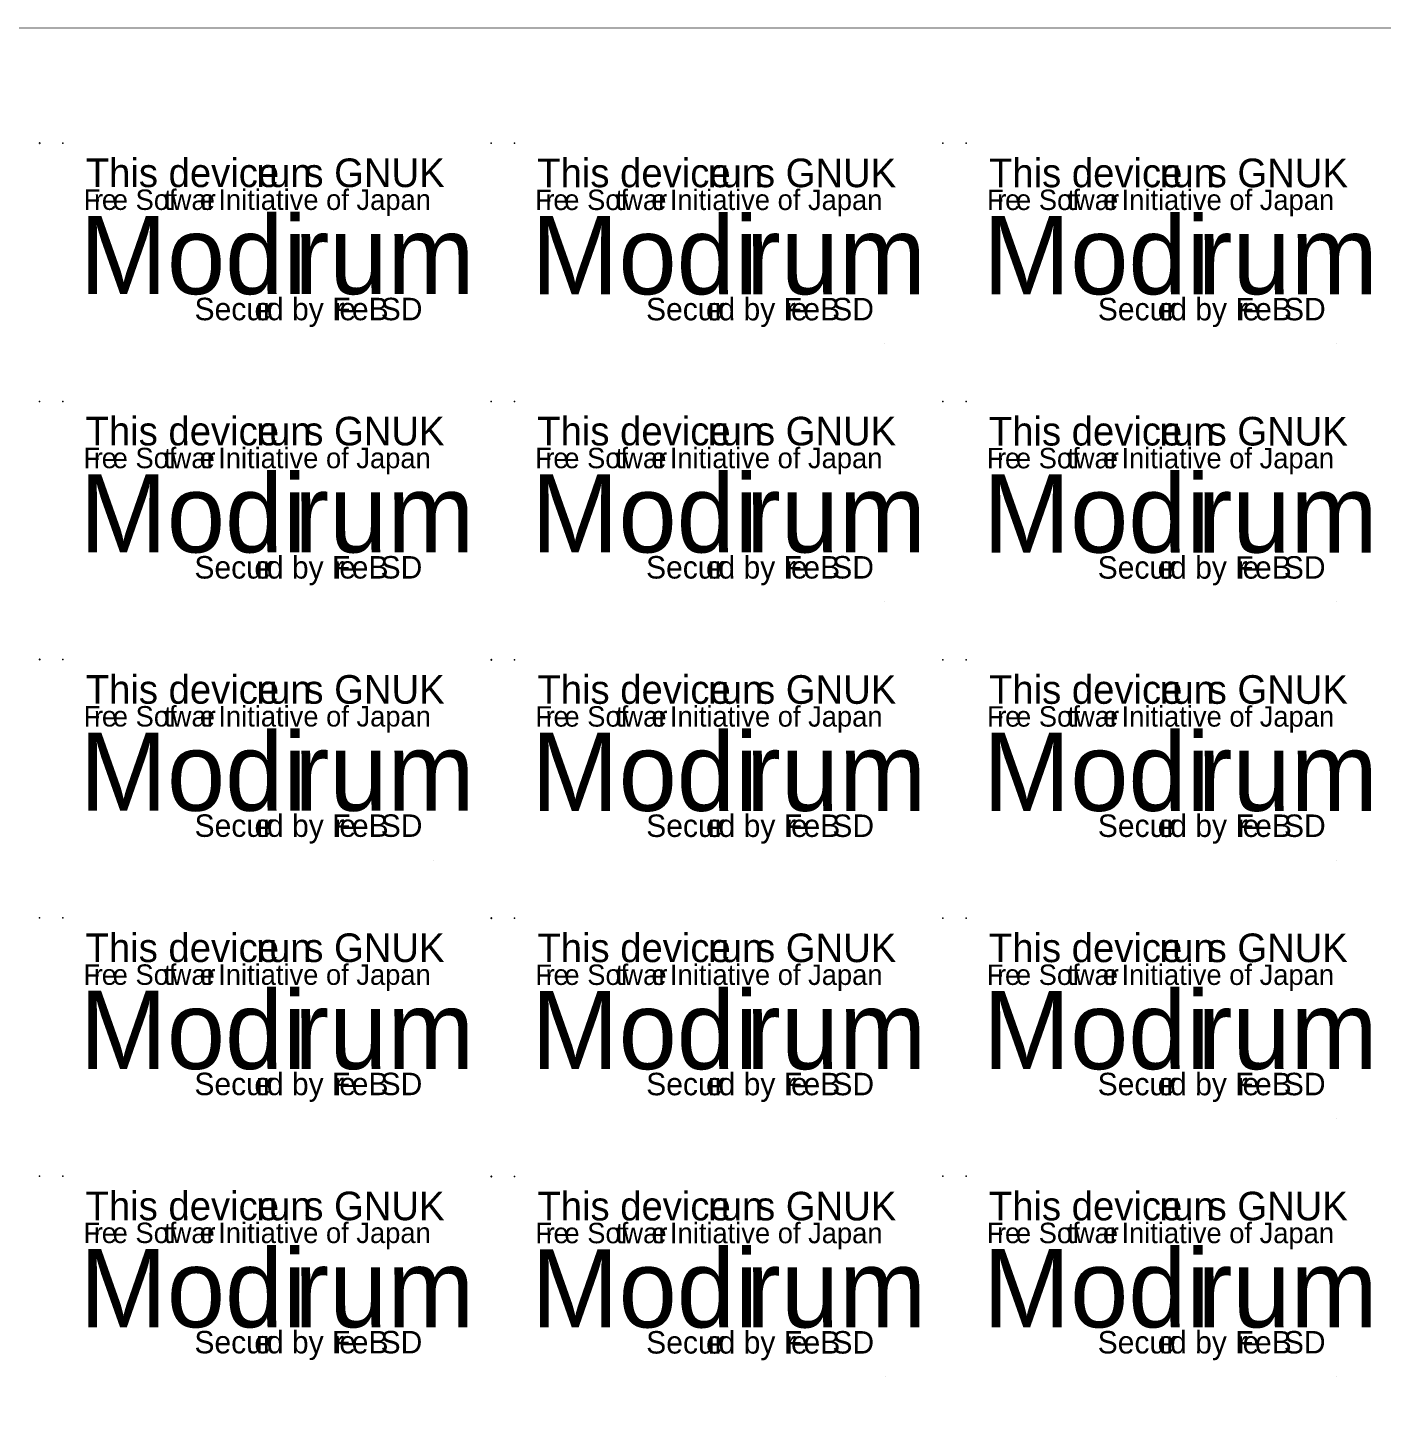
# Model space of a CAD drawing. Extents: x 2.8 to 52.6, y 3.8 to 33.1.
# Drawn here: x 27.86 to 42.25, y 18.45 to 33.1 of the extents above; entities that cross this region are included whole.
import ezdxf

# ---------------------------------------------------------------- set-up
doc = ezdxf.new("R2010")
doc.units = 0
doc.layers.get('0').update_dxf_attribs({"linetype": 'CONTINUOUS'})

msp = doc.modelspace()

# ---------------------------------------------------------------- linework, layer by layer
at = {"color": 0}
for points, const_width in [([(2.76839, 33.0951), (52.5942, 33.0951), (52.5942, 3.81342), (2.76839, 3.81342), (2.76839, 33.0951)], 0.00915), ([(27.9887, 31.8733), (27.9887, 31.8733), (27.9885, 31.8732), (27.9885, 31.8732), (27.9883, 31.8732), (27.9882, 31.8733), (27.9882, 31.8733), (27.9882, 31.8733), (27.9883, 31.8733), (27.9885, 31.8733), (27.9885, 31.8733), (27.9887, 31.8733), (27.9887, 31.8733)], 0.00217), ([(28.2343, 31.8733), (28.2343, 31.8733), (28.2342, 31.8732), (28.2342, 31.8732), (28.2342, 31.8732), (28.234, 31.8733), (28.234, 31.8733), (28.234, 31.8733), (28.2342, 31.8733), (28.2342, 31.8733), (28.2342, 31.8733), (28.2343, 31.8733), (28.2343, 31.8733)], 0.00219), ([(28.2343, 31.8733), (28.2343, 31.8733), (28.2342, 31.8732), (28.2342, 31.8732), (28.2342, 31.8732), (28.234, 31.8733), (28.234, 31.8733), (28.234, 31.8733), (28.2342, 31.8733), (28.2342, 31.8733), (28.2342, 31.8733), (28.2343, 31.8733), (28.2343, 31.8733)], 0.00219), ([(28.2357, 31.8733), (28.2357, 31.8733), (28.2356, 31.8732), (28.2356, 31.8732), (28.2356, 31.8732), (28.2356, 31.8733), (28.2356, 31.8733), (28.2356, 31.8733), (28.2356, 31.8733), (28.2356, 31.8733), (28.2356, 31.8733), (28.2357, 31.8733), (28.2357, 31.8733)], 0.00219), ([(28.2357, 31.8733), (28.2357, 31.8733), (28.2356, 31.8732), (28.2356, 31.8732), (28.2356, 31.8732), (28.2356, 31.8733), (28.2356, 31.8733), (28.2356, 31.8733), (28.2356, 31.8733), (28.2356, 31.8733), (28.2356, 31.8733), (28.2357, 31.8733), (28.2357, 31.8733)], 0.00219), ([(32.7854, 31.8722), (32.7854, 31.8722), (32.7851, 31.8722), (32.7851, 31.8722), (32.785, 31.8722), (32.7849, 31.8722), (32.7849, 31.8722), (32.7849, 31.8722), (32.785, 31.8724), (32.7851, 31.8724), (32.7851, 31.8724), (32.7854, 31.8722), (32.7854, 31.8722)], 0.00217), ([(33.0324, 31.8722), (33.0324, 31.8722), (33.0322, 31.8722), (33.0322, 31.8722), (33.0322, 31.8722), (33.0322, 31.8722), (33.0322, 31.8722), (33.0322, 31.8722), (33.0322, 31.8724), (33.0322, 31.8724), (33.0322, 31.8724), (33.0324, 31.8722), (33.0324, 31.8722)], 0.00219), ([(33.0324, 31.8722), (33.0324, 31.8722), (33.0322, 31.8722), (33.0322, 31.8722), (33.0322, 31.8722), (33.0322, 31.8722), (33.0322, 31.8722), (33.0322, 31.8722), (33.0322, 31.8724), (33.0322, 31.8724), (33.0322, 31.8724), (33.0324, 31.8722), (33.0324, 31.8722)], 0.00219), ([(37.5851, 31.8722), (37.5851, 31.8722), (37.585, 31.8722), (37.5849, 31.8722), (37.5849, 31.8722), (37.5846, 31.8722), (37.5846, 31.8722), (37.5846, 31.8722), (37.5849, 31.8724), (37.5849, 31.8724), (37.585, 31.8724), (37.5851, 31.8722), (37.5851, 31.8722)], 0.00217), ([(37.8307, 31.8722), (37.8307, 31.8722), (37.8306, 31.8722), (37.8306, 31.8722), (37.8306, 31.8722), (37.8306, 31.8722), (37.8306, 31.8722), (37.8306, 31.8722), (37.8306, 31.8724), (37.8306, 31.8724), (37.8306, 31.8724), (37.8307, 31.8722), (37.8307, 31.8722)], 0.00219), ([(37.8307, 31.8722), (37.8307, 31.8722), (37.8306, 31.8722), (37.8306, 31.8722), (37.8306, 31.8722), (37.8306, 31.8722), (37.8306, 31.8722), (37.8306, 31.8722), (37.8306, 31.8724), (37.8306, 31.8724), (37.8306, 31.8724), (37.8307, 31.8722), (37.8307, 31.8722)], 0.00219), ([(37.8322, 31.8722), (37.8322, 31.8722), (37.8321, 31.8722), (37.8321, 31.8722), (37.8321, 31.8722), (37.8319, 31.8722), (37.8319, 31.8722), (37.8319, 31.8722), (37.8321, 31.8724), (37.8321, 31.8724), (37.8321, 31.8724), (37.8322, 31.8722), (37.8322, 31.8722)], 0.00219), ([(37.8322, 31.8722), (37.8322, 31.8722), (37.8321, 31.8722), (37.8321, 31.8722), (37.8321, 31.8722), (37.8319, 31.8722), (37.8319, 31.8722), (37.8319, 31.8722), (37.8321, 31.8724), (37.8321, 31.8724), (37.8321, 31.8724), (37.8322, 31.8722), (37.8322, 31.8722)], 0.00219), ([(32.1717, 29.7444), (32.1717, 29.7446), (32.1721, 29.745), (32.1722, 29.745), (32.1724, 29.745), (32.1728, 29.7446), (32.1728, 29.7444), (32.1728, 29.7443), (32.1724, 29.7439), (32.1722, 29.7439), (32.1721, 29.7439), (32.1717, 29.7443), (32.1717, 29.7444)], 0.00217), ([(36.9683, 29.7435), (36.9683, 29.7436), (36.9688, 29.7439), (36.9689, 29.7439), (36.969, 29.7439), (36.9694, 29.7436), (36.9694, 29.7435), (36.9694, 29.7433), (36.969, 29.7429), (36.9689, 29.7429), (36.9688, 29.7429), (36.9683, 29.7433), (36.9683, 29.7435)], 0.00217), ([(41.7682, 29.7435), (41.7682, 29.7436), (41.7685, 29.7439), (41.7686, 29.7439), (41.7688, 29.7439), (41.7692, 29.7436), (41.7692, 29.7435), (41.7692, 29.7433), (41.7688, 29.7429), (41.7686, 29.7429), (41.7685, 29.7429), (41.7682, 29.7433), (41.7682, 29.7435)], 0.00217), ([(27.9871, 29.1297), (27.9871, 29.1297), (27.9869, 29.1296), (27.9868, 29.1296), (27.9868, 29.1296), (27.9867, 29.1297), (27.9867, 29.1297), (27.9867, 29.1297), (27.9868, 29.1297), (27.9868, 29.1297), (27.9869, 29.1297), (27.9871, 29.1297), (27.9871, 29.1297)], 0.00217), ([(28.2343, 29.1297), (28.2343, 29.1297), (28.2342, 29.1296), (28.2342, 29.1296), (28.2342, 29.1296), (28.234, 29.1297), (28.234, 29.1297), (28.234, 29.1297), (28.2342, 29.1297), (28.2342, 29.1297), (28.2342, 29.1297), (28.2343, 29.1297), (28.2343, 29.1297)], 0.00219), ([(28.2342, 29.1297), (28.2342, 29.1297), (28.234, 29.1296), (28.234, 29.1296), (28.234, 29.1296), (28.234, 29.1297), (28.234, 29.1297), (28.234, 29.1297), (28.234, 29.1297), (28.234, 29.1297), (28.234, 29.1297), (28.2342, 29.1297), (28.2342, 29.1297)], 0.00219), ([(28.2342, 29.1297), (28.2342, 29.1297), (28.234, 29.1296), (28.234, 29.1296), (28.234, 29.1296), (28.234, 29.1297), (28.234, 29.1297), (28.234, 29.1297), (28.234, 29.1297), (28.234, 29.1297), (28.234, 29.1297), (28.2342, 29.1297), (28.2342, 29.1297)], 0.00219), ([(28.2344, 29.1297), (28.2344, 29.1297), (28.2343, 29.1296), (28.2343, 29.1296), (28.2343, 29.1296), (28.2343, 29.1297), (28.2343, 29.1297), (28.2343, 29.1297), (28.2343, 29.1297), (28.2343, 29.1297), (28.2343, 29.1297), (28.2344, 29.1297), (28.2344, 29.1297)], 0.00219), ([(28.2344, 29.1297), (28.2344, 29.1297), (28.2343, 29.1296), (28.2343, 29.1296), (28.2343, 29.1296), (28.2343, 29.1297), (28.2343, 29.1297), (28.2343, 29.1297), (28.2343, 29.1297), (28.2343, 29.1297), (28.2343, 29.1297), (28.2344, 29.1297), (28.2344, 29.1297)], 0.00219), ([(32.7854, 29.1297), (32.7854, 29.1297), (32.7851, 29.1296), (32.7851, 29.1296), (32.785, 29.1296), (32.7849, 29.1297), (32.7849, 29.1297), (32.7849, 29.1297), (32.785, 29.1297), (32.7851, 29.1297), (32.7851, 29.1297), (32.7854, 29.1297), (32.7854, 29.1297)], 0.00217), ([(33.0324, 29.1297), (33.0324, 29.1297), (33.0322, 29.1296), (33.0322, 29.1296), (33.0322, 29.1296), (33.0322, 29.1297), (33.0322, 29.1297), (33.0322, 29.1297), (33.0322, 29.1297), (33.0322, 29.1297), (33.0322, 29.1297), (33.0324, 29.1297), (33.0324, 29.1297)], 0.00219), ([(33.0324, 29.1297), (33.0324, 29.1297), (33.0322, 29.1296), (33.0322, 29.1296), (33.0322, 29.1296), (33.0322, 29.1297), (33.0322, 29.1297), (33.0322, 29.1297), (33.0322, 29.1297), (33.0322, 29.1297), (33.0322, 29.1297), (33.0324, 29.1297), (33.0324, 29.1297)], 0.00219), ([(33.0325, 29.1288), (33.0325, 29.1288), (33.0324, 29.1286), (33.0324, 29.1286), (33.0324, 29.1286), (33.0322, 29.1288), (33.0322, 29.1288), (33.0322, 29.1288), (33.0324, 29.1288), (33.0324, 29.1288), (33.0324, 29.1288), (33.0325, 29.1288), (33.0325, 29.1288)], 0.00219), ([(33.0325, 29.1288), (33.0325, 29.1288), (33.0324, 29.1286), (33.0324, 29.1286), (33.0324, 29.1286), (33.0322, 29.1288), (33.0322, 29.1288), (33.0322, 29.1288), (33.0324, 29.1288), (33.0324, 29.1288), (33.0324, 29.1288), (33.0325, 29.1288), (33.0325, 29.1288)], 0.00219), ([(33.0325, 29.1289), (33.0325, 29.1289), (33.0324, 29.1288), (33.0324, 29.1288), (33.0324, 29.1288), (33.0322, 29.1289), (33.0322, 29.1289), (33.0322, 29.1289), (33.0324, 29.129), (33.0324, 29.129), (33.0324, 29.129), (33.0325, 29.1289), (33.0325, 29.1289)], 0.00219), ([(37.5836, 29.1288), (37.5836, 29.1288), (37.5833, 29.1286), (37.5833, 29.1286), (37.5832, 29.1286), (37.5831, 29.1288), (37.5831, 29.1288), (37.5831, 29.1288), (37.5832, 29.1288), (37.5833, 29.1288), (37.5833, 29.1288), (37.5836, 29.1288), (37.5836, 29.1288)], 0.00217), ([(37.8306, 29.1288), (37.8306, 29.1288), (37.8306, 29.1286), (37.8306, 29.1286), (37.8306, 29.1286), (37.8304, 29.1288), (37.8304, 29.1288), (37.8304, 29.1288), (37.8306, 29.1288), (37.8306, 29.1288), (37.8306, 29.1288), (37.8306, 29.1288), (37.8306, 29.1288)], 0.00219), ([(37.8306, 29.1288), (37.8306, 29.1288), (37.8306, 29.1286), (37.8306, 29.1286), (37.8306, 29.1286), (37.8304, 29.1288), (37.8304, 29.1288), (37.8304, 29.1288), (37.8306, 29.1288), (37.8306, 29.1288), (37.8306, 29.1288), (37.8306, 29.1288), (37.8306, 29.1288)], 0.00219), ([(37.8307, 29.1288), (37.8307, 29.1288), (37.8306, 29.1286), (37.8306, 29.1286), (37.8306, 29.1286), (37.8306, 29.1288), (37.8306, 29.1288), (37.8306, 29.1288), (37.8306, 29.1288), (37.8306, 29.1288), (37.8306, 29.1288), (37.8307, 29.1288), (37.8307, 29.1288)], 0.00219), ([(37.8308, 29.1288), (37.8308, 29.1288), (37.8308, 29.1286), (37.8308, 29.1286), (37.8308, 29.1286), (37.8307, 29.1288), (37.8307, 29.1288), (37.8307, 29.1288), (37.8308, 29.1288), (37.8308, 29.1288), (37.8308, 29.1288), (37.8308, 29.1288), (37.8308, 29.1288)], 0.00219), ([(37.8308, 29.1288), (37.8308, 29.1288), (37.8308, 29.1286), (37.8308, 29.1286), (37.8308, 29.1286), (37.8307, 29.1288), (37.8307, 29.1288), (37.8307, 29.1288), (37.8308, 29.1288), (37.8308, 29.1288), (37.8308, 29.1288), (37.8308, 29.1288), (37.8308, 29.1288)], 0.00219), ([(32.1701, 27.0008), (32.1701, 27.001), (32.1706, 27.0014), (32.1707, 27.0014), (32.1708, 27.0014), (32.1711, 27.001), (32.1711, 27.0008), (32.1711, 27.0007), (32.1708, 27.0003), (32.1707, 27.0003), (32.1706, 27.0003), (32.1701, 27.0007), (32.1701, 27.0008)], 0.00217), ([(36.9683, 27.0008), (36.9683, 27.001), (36.9688, 27.0014), (36.9689, 27.0014), (36.969, 27.0014), (36.9694, 27.001), (36.9694, 27.0008), (36.9694, 27.0007), (36.969, 27.0003), (36.9689, 27.0003), (36.9688, 27.0003), (36.9683, 27.0007), (36.9683, 27.0008)], 0.00217), ([(41.7667, 26.9999), (41.7667, 27), (41.7669, 27.0003), (41.7671, 27.0003), (41.7672, 27.0003), (41.7676, 27), (41.7676, 26.9999), (41.7676, 26.9997), (41.7672, 26.9993), (41.7671, 26.9993), (41.7669, 26.9993), (41.7667, 26.9997), (41.7667, 26.9999)], 0.00217), ([(27.9887, 26.3861), (27.9887, 26.3861), (27.9885, 26.386), (27.9885, 26.386), (27.9883, 26.386), (27.9882, 26.3861), (27.9882, 26.3861), (27.9882, 26.3861), (27.9883, 26.3861), (27.9885, 26.3861), (27.9885, 26.3861), (27.9887, 26.3861), (27.9887, 26.3861)], 0.00217), ([(28.2357, 26.3861), (28.2357, 26.3861), (28.2356, 26.386), (28.2356, 26.386), (28.2356, 26.386), (28.2356, 26.3861), (28.2356, 26.3861), (28.2356, 26.3861), (28.2356, 26.3861), (28.2356, 26.3861), (28.2356, 26.3861), (28.2357, 26.3861), (28.2357, 26.3861)], 0.00219), ([(28.2357, 26.3861), (28.2357, 26.3861), (28.2356, 26.386), (28.2356, 26.386), (28.2356, 26.386), (28.2356, 26.3861), (28.2356, 26.3861), (28.2356, 26.3861), (28.2356, 26.3861), (28.2356, 26.3861), (28.2356, 26.3861), (28.2357, 26.3861), (28.2357, 26.3861)], 0.00219), ([(32.7869, 26.3851), (32.7869, 26.3851), (32.7867, 26.385), (32.7867, 26.385), (32.7865, 26.385), (32.7864, 26.3851), (32.7864, 26.3851), (32.7864, 26.3851), (32.7865, 26.3851), (32.7867, 26.3851), (32.7867, 26.3851), (32.7869, 26.3851), (32.7869, 26.3851)], 0.00217), ([(33.034, 26.385), (33.034, 26.385), (33.0339, 26.385), (33.0339, 26.385), (33.0339, 26.385), (33.0337, 26.385), (33.0337, 26.385), (33.0337, 26.3851), (33.0339, 26.3851), (33.0339, 26.3851), (33.0339, 26.3851), (33.034, 26.3851), (33.034, 26.385)], 0.00219), ([(33.034, 26.385), (33.034, 26.385), (33.0339, 26.385), (33.0339, 26.385), (33.0339, 26.385), (33.0337, 26.385), (33.0337, 26.385), (33.0337, 26.3851), (33.0339, 26.3851), (33.0339, 26.3851), (33.0339, 26.3851), (33.034, 26.3851), (33.034, 26.385)], 0.00219), ([(37.5851, 26.3851), (37.5851, 26.3851), (37.585, 26.385), (37.5849, 26.385), (37.5849, 26.385), (37.5846, 26.3851), (37.5846, 26.3851), (37.5846, 26.3851), (37.5849, 26.3851), (37.5849, 26.3851), (37.585, 26.3851), (37.5851, 26.3851), (37.5851, 26.3851)], 0.00217), ([(37.8322, 26.385), (37.8322, 26.385), (37.8321, 26.385), (37.8321, 26.385), (37.8321, 26.385), (37.8319, 26.385), (37.8319, 26.385), (37.8319, 26.3851), (37.8321, 26.3851), (37.8321, 26.3851), (37.8321, 26.3851), (37.8322, 26.3851), (37.8322, 26.385)], 0.00219), ([(37.8322, 26.385), (37.8322, 26.385), (37.8321, 26.385), (37.8321, 26.385), (37.8321, 26.385), (37.8319, 26.385), (37.8319, 26.385), (37.8319, 26.3851), (37.8321, 26.3851), (37.8321, 26.3851), (37.8321, 26.3851), (37.8322, 26.3851), (37.8322, 26.385)], 0.00219), ([(32.1717, 24.2572), (32.1717, 24.2574), (32.1721, 24.2578), (32.1722, 24.2578), (32.1724, 24.2578), (32.1728, 24.2574), (32.1728, 24.2572), (32.1728, 24.2571), (32.1724, 24.2567), (32.1722, 24.2567), (32.1721, 24.2567), (32.1717, 24.2571), (32.1717, 24.2572)], 0.00217), ([(36.97, 24.2562), (36.97, 24.2564), (36.9703, 24.2567), (36.9704, 24.2567), (36.9706, 24.2567), (36.971, 24.2564), (36.971, 24.2562), (36.971, 24.2561), (36.9706, 24.2557), (36.9704, 24.2557), (36.9703, 24.2557), (36.97, 24.2561), (36.97, 24.2562)], 0.00217), ([(41.7682, 24.2562), (41.7682, 24.2564), (41.7685, 24.2567), (41.7686, 24.2567), (41.7688, 24.2567), (41.7692, 24.2564), (41.7692, 24.2562), (41.7692, 24.2561), (41.7688, 24.2557), (41.7686, 24.2557), (41.7685, 24.2557), (41.7682, 24.2561), (41.7682, 24.2562)], 0.00217), ([(27.9871, 23.6425), (27.9871, 23.6425), (27.9869, 23.6424), (27.9868, 23.6424), (27.9868, 23.6424), (27.9867, 23.6425), (27.9867, 23.6425), (27.9867, 23.6425), (27.9868, 23.6426), (27.9868, 23.6426), (27.9869, 23.6426), (27.9871, 23.6425), (27.9871, 23.6425)], 0.00217), ([(28.2342, 23.6425), (28.2342, 23.6425), (28.234, 23.6424), (28.234, 23.6424), (28.234, 23.6424), (28.234, 23.6425), (28.234, 23.6425), (28.234, 23.6425), (28.234, 23.6426), (28.234, 23.6426), (28.234, 23.6426), (28.2342, 23.6425), (28.2342, 23.6425)], 0.00219), ([(28.2342, 23.6425), (28.2342, 23.6425), (28.234, 23.6424), (28.234, 23.6424), (28.234, 23.6424), (28.234, 23.6425), (28.234, 23.6425), (28.234, 23.6425), (28.234, 23.6426), (28.234, 23.6426), (28.234, 23.6426), (28.2342, 23.6425), (28.2342, 23.6425)], 0.00219), ([(32.7869, 23.6415), (32.7869, 23.6415), (32.7867, 23.6414), (32.7867, 23.6414), (32.7865, 23.6414), (32.7864, 23.6415), (32.7864, 23.6415), (32.7864, 23.6415), (32.7865, 23.6415), (32.7867, 23.6415), (32.7867, 23.6415), (32.7869, 23.6415), (32.7869, 23.6415)], 0.00217), ([(33.034, 23.6415), (33.034, 23.6415), (33.0339, 23.6414), (33.0339, 23.6414), (33.0339, 23.6414), (33.0337, 23.6415), (33.0337, 23.6415), (33.0337, 23.6415), (33.0339, 23.6415), (33.0339, 23.6415), (33.0339, 23.6415), (33.034, 23.6415), (33.034, 23.6415)], 0.00219), ([(33.034, 23.6415), (33.034, 23.6415), (33.0339, 23.6414), (33.0339, 23.6414), (33.0339, 23.6414), (33.0337, 23.6415), (33.0337, 23.6415), (33.0337, 23.6415), (33.0339, 23.6415), (33.0339, 23.6415), (33.0339, 23.6415), (33.034, 23.6415), (33.034, 23.6415)], 0.00219), ([(37.5836, 23.6415), (37.5836, 23.6415), (37.5833, 23.6414), (37.5833, 23.6414), (37.5832, 23.6414), (37.5831, 23.6415), (37.5831, 23.6415), (37.5831, 23.6415), (37.5832, 23.6415), (37.5833, 23.6415), (37.5833, 23.6415), (37.5836, 23.6415), (37.5836, 23.6415)], 0.00217), ([(37.8306, 23.6415), (37.8306, 23.6415), (37.8306, 23.6414), (37.8306, 23.6414), (37.8306, 23.6414), (37.8304, 23.6415), (37.8304, 23.6415), (37.8304, 23.6415), (37.8306, 23.6415), (37.8306, 23.6415), (37.8306, 23.6415), (37.8306, 23.6415), (37.8306, 23.6415)], 0.00219), ([(37.8306, 23.6415), (37.8306, 23.6415), (37.8306, 23.6414), (37.8306, 23.6414), (37.8306, 23.6414), (37.8304, 23.6415), (37.8304, 23.6415), (37.8304, 23.6415), (37.8306, 23.6415), (37.8306, 23.6415), (37.8306, 23.6415), (37.8306, 23.6415), (37.8306, 23.6415)], 0.00219), ([(32.1701, 21.5136), (32.1701, 21.5138), (32.1706, 21.5142), (32.1707, 21.5142), (32.1708, 21.5142), (32.1711, 21.5138), (32.1711, 21.5136), (32.1711, 21.5135), (32.1708, 21.5132), (32.1707, 21.5132), (32.1706, 21.5132), (32.1701, 21.5135), (32.1701, 21.5136)], 0.00217), ([(36.97, 21.5126), (36.97, 21.5128), (36.9703, 21.5132), (36.9704, 21.5132), (36.9706, 21.5132), (36.971, 21.5128), (36.971, 21.5126), (36.971, 21.5125), (36.9706, 21.5121), (36.9704, 21.5121), (36.9703, 21.5121), (36.97, 21.5125), (36.97, 21.5126)], 0.00217), ([(41.7667, 21.5126), (41.7667, 21.5128), (41.7669, 21.5132), (41.7671, 21.5132), (41.7672, 21.5132), (41.7676, 21.5128), (41.7676, 21.5126), (41.7676, 21.5125), (41.7672, 21.5121), (41.7671, 21.5121), (41.7669, 21.5121), (41.7667, 21.5125), (41.7667, 21.5126)], 0.00217), ([(27.9871, 20.8999), (27.9871, 20.8999), (27.9869, 20.8999), (27.9868, 20.8999), (27.9868, 20.8999), (27.9867, 20.8999), (27.9867, 20.8999), (27.9867, 20.8999), (27.9868, 20.9), (27.9868, 20.9), (27.9869, 20.9), (27.9871, 20.8999), (27.9871, 20.8999)], 0.00217), ([(28.2342, 20.8999), (28.2342, 20.8999), (28.234, 20.8999), (28.234, 20.8999), (28.234, 20.8999), (28.234, 20.8999), (28.234, 20.8999), (28.234, 20.8999), (28.234, 20.9), (28.234, 20.9), (28.234, 20.9), (28.2342, 20.8999), (28.2342, 20.8999)], 0.00219), ([(28.2342, 20.8999), (28.2342, 20.8999), (28.234, 20.8999), (28.234, 20.8999), (28.234, 20.8999), (28.234, 20.8999), (28.234, 20.8999), (28.234, 20.8999), (28.234, 20.9), (28.234, 20.9), (28.234, 20.9), (28.2342, 20.8999), (28.2342, 20.8999)], 0.00219), ([(32.7869, 20.8979), (32.7869, 20.8979), (32.7867, 20.8978), (32.7867, 20.8978), (32.7865, 20.8978), (32.7864, 20.8979), (32.7864, 20.8979), (32.7864, 20.8979), (32.7865, 20.8981), (32.7867, 20.8981), (32.7867, 20.8981), (32.7869, 20.8979), (32.7869, 20.8979)], 0.00217), ([(33.034, 20.8979), (33.034, 20.8979), (33.0339, 20.8978), (33.0339, 20.8978), (33.0339, 20.8978), (33.0337, 20.8979), (33.0337, 20.8979), (33.0337, 20.8979), (33.0339, 20.8981), (33.0339, 20.8981), (33.0339, 20.8981), (33.034, 20.8979), (33.034, 20.8979)], 0.00219), ([(33.034, 20.8979), (33.034, 20.8979), (33.0339, 20.8978), (33.0339, 20.8978), (33.0339, 20.8978), (33.0337, 20.8979), (33.0337, 20.8979), (33.0337, 20.8979), (33.0339, 20.8981), (33.0339, 20.8981), (33.0339, 20.8981), (33.034, 20.8979), (33.034, 20.8979)], 0.00219), ([(37.5836, 20.8989), (37.5836, 20.8989), (37.5833, 20.8987), (37.5833, 20.8987), (37.5832, 20.8987), (37.5831, 20.8989), (37.5831, 20.8989), (37.5831, 20.8989), (37.5832, 20.8989), (37.5833, 20.8989), (37.5833, 20.8989), (37.5836, 20.8989), (37.5836, 20.8989)], 0.00217), ([(37.8306, 20.8987), (37.8306, 20.8987), (37.8306, 20.8987), (37.8306, 20.8987), (37.8306, 20.8987), (37.8304, 20.8987), (37.8304, 20.8987), (37.8304, 20.8987), (37.8306, 20.8989), (37.8306, 20.8989), (37.8306, 20.8989), (37.8306, 20.8987), (37.8306, 20.8987)], 0.00219), ([(37.8306, 20.8987), (37.8306, 20.8987), (37.8306, 20.8987), (37.8306, 20.8987), (37.8306, 20.8987), (37.8304, 20.8987), (37.8304, 20.8987), (37.8304, 20.8987), (37.8306, 20.8989), (37.8306, 20.8989), (37.8306, 20.8989), (37.8306, 20.8987), (37.8306, 20.8987)], 0.00219), ([(32.1701, 18.7711), (32.1701, 18.7713), (32.1706, 18.7715), (32.1707, 18.7715), (32.1708, 18.7715), (32.1711, 18.7713), (32.1711, 18.7711), (32.1711, 18.771), (32.1708, 18.7706), (32.1707, 18.7706), (32.1706, 18.7706), (32.1701, 18.771), (32.1701, 18.7711)], 0.00217), ([(36.97, 18.769), (36.97, 18.7692), (36.9703, 18.7696), (36.9704, 18.7696), (36.9706, 18.7696), (36.971, 18.7692), (36.971, 18.769), (36.971, 18.7689), (36.9706, 18.7686), (36.9704, 18.7686), (36.9703, 18.7686), (36.97, 18.7689), (36.97, 18.769)], 0.00217), ([(41.7667, 18.77), (41.7667, 18.7701), (41.7669, 18.7706), (41.7671, 18.7706), (41.7672, 18.7706), (41.7676, 18.7701), (41.7676, 18.77), (41.7676, 18.7699), (41.7672, 18.7694), (41.7671, 18.7694), (41.7669, 18.7694), (41.7667, 18.7699), (41.7667, 18.77)], 0.00217)]:
    msp.add_lwpolyline(points, close=True, dxfattribs=dict(at, const_width=const_width))
at = {"color": 7}
for points in [[(27.9887, 31.8733), (27.9887, 31.8733), (27.9885, 31.8732), (27.9885, 31.8732), (27.9883, 31.8732), (27.9882, 31.8733), (27.9882, 31.8733), (27.9882, 31.8733), (27.9883, 31.8733), (27.9885, 31.8733), (27.9885, 31.8733), (27.9887, 31.8733), (27.9887, 31.8733)], [(28.2343, 31.8733), (28.2343, 31.8733), (28.2342, 31.8732), (28.2342, 31.8732), (28.2342, 31.8732), (28.234, 31.8733), (28.234, 31.8733), (28.234, 31.8733), (28.2342, 31.8733), (28.2342, 31.8733), (28.2342, 31.8733), (28.2343, 31.8733), (28.2343, 31.8733)], [(28.2343, 31.8733), (28.2343, 31.8733), (28.2342, 31.8732), (28.2342, 31.8732), (28.2342, 31.8732), (28.234, 31.8733), (28.234, 31.8733), (28.234, 31.8733), (28.2342, 31.8733), (28.2342, 31.8733), (28.2342, 31.8733), (28.2343, 31.8733), (28.2343, 31.8733)], [(28.2357, 31.8733), (28.2357, 31.8733), (28.2356, 31.8732), (28.2356, 31.8732), (28.2356, 31.8732), (28.2356, 31.8733), (28.2356, 31.8733), (28.2356, 31.8733), (28.2356, 31.8733), (28.2356, 31.8733), (28.2356, 31.8733), (28.2357, 31.8733), (28.2357, 31.8733)], [(28.2357, 31.8733), (28.2357, 31.8733), (28.2356, 31.8732), (28.2356, 31.8732), (28.2356, 31.8732), (28.2356, 31.8733), (28.2356, 31.8733), (28.2356, 31.8733), (28.2356, 31.8733), (28.2356, 31.8733), (28.2356, 31.8733), (28.2357, 31.8733), (28.2357, 31.8733)], [(32.7854, 31.8722), (32.7854, 31.8722), (32.7851, 31.8722), (32.7851, 31.8722), (32.785, 31.8722), (32.7849, 31.8722), (32.7849, 31.8722), (32.7849, 31.8722), (32.785, 31.8724), (32.7851, 31.8724), (32.7851, 31.8724), (32.7854, 31.8722), (32.7854, 31.8722)], [(33.0324, 31.8722), (33.0324, 31.8722), (33.0322, 31.8722), (33.0322, 31.8722), (33.0322, 31.8722), (33.0322, 31.8722), (33.0322, 31.8722), (33.0322, 31.8722), (33.0322, 31.8724), (33.0322, 31.8724), (33.0322, 31.8724), (33.0324, 31.8722), (33.0324, 31.8722)], [(33.0324, 31.8722), (33.0324, 31.8722), (33.0322, 31.8722), (33.0322, 31.8722), (33.0322, 31.8722), (33.0322, 31.8722), (33.0322, 31.8722), (33.0322, 31.8722), (33.0322, 31.8724), (33.0322, 31.8724), (33.0322, 31.8724), (33.0324, 31.8722), (33.0324, 31.8722)], [(37.5851, 31.8722), (37.5851, 31.8722), (37.585, 31.8722), (37.5849, 31.8722), (37.5849, 31.8722), (37.5846, 31.8722), (37.5846, 31.8722), (37.5846, 31.8722), (37.5849, 31.8724), (37.5849, 31.8724), (37.585, 31.8724), (37.5851, 31.8722), (37.5851, 31.8722)], [(37.8307, 31.8722), (37.8307, 31.8722), (37.8306, 31.8722), (37.8306, 31.8722), (37.8306, 31.8722), (37.8306, 31.8722), (37.8306, 31.8722), (37.8306, 31.8722), (37.8306, 31.8724), (37.8306, 31.8724), (37.8306, 31.8724), (37.8307, 31.8722), (37.8307, 31.8722)], [(37.8307, 31.8722), (37.8307, 31.8722), (37.8306, 31.8722), (37.8306, 31.8722), (37.8306, 31.8722), (37.8306, 31.8722), (37.8306, 31.8722), (37.8306, 31.8722), (37.8306, 31.8724), (37.8306, 31.8724), (37.8306, 31.8724), (37.8307, 31.8722), (37.8307, 31.8722)], [(37.8322, 31.8722), (37.8322, 31.8722), (37.8321, 31.8722), (37.8321, 31.8722), (37.8321, 31.8722), (37.8319, 31.8722), (37.8319, 31.8722), (37.8319, 31.8722), (37.8321, 31.8724), (37.8321, 31.8724), (37.8321, 31.8724), (37.8322, 31.8722), (37.8322, 31.8722)], [(37.8322, 31.8722), (37.8322, 31.8722), (37.8321, 31.8722), (37.8321, 31.8722), (37.8321, 31.8722), (37.8319, 31.8722), (37.8319, 31.8722), (37.8319, 31.8722), (37.8321, 31.8724), (37.8321, 31.8724), (37.8321, 31.8724), (37.8322, 31.8722), (37.8322, 31.8722)], [(27.9871, 29.1297), (27.9871, 29.1297), (27.9869, 29.1296), (27.9868, 29.1296), (27.9868, 29.1296), (27.9867, 29.1297), (27.9867, 29.1297), (27.9867, 29.1297), (27.9868, 29.1297), (27.9868, 29.1297), (27.9869, 29.1297), (27.9871, 29.1297), (27.9871, 29.1297)], [(28.2343, 29.1297), (28.2343, 29.1297), (28.2342, 29.1296), (28.2342, 29.1296), (28.2342, 29.1296), (28.234, 29.1297), (28.234, 29.1297), (28.234, 29.1297), (28.2342, 29.1297), (28.2342, 29.1297), (28.2342, 29.1297), (28.2343, 29.1297), (28.2343, 29.1297)], [(28.2342, 29.1297), (28.2342, 29.1297), (28.234, 29.1296), (28.234, 29.1296), (28.234, 29.1296), (28.234, 29.1297), (28.234, 29.1297), (28.234, 29.1297), (28.234, 29.1297), (28.234, 29.1297), (28.234, 29.1297), (28.2342, 29.1297), (28.2342, 29.1297)], [(28.2342, 29.1297), (28.2342, 29.1297), (28.234, 29.1296), (28.234, 29.1296), (28.234, 29.1296), (28.234, 29.1297), (28.234, 29.1297), (28.234, 29.1297), (28.234, 29.1297), (28.234, 29.1297), (28.234, 29.1297), (28.2342, 29.1297), (28.2342, 29.1297)], [(28.2344, 29.1297), (28.2344, 29.1297), (28.2343, 29.1296), (28.2343, 29.1296), (28.2343, 29.1296), (28.2343, 29.1297), (28.2343, 29.1297), (28.2343, 29.1297), (28.2343, 29.1297), (28.2343, 29.1297), (28.2343, 29.1297), (28.2344, 29.1297), (28.2344, 29.1297)], [(28.2344, 29.1297), (28.2344, 29.1297), (28.2343, 29.1296), (28.2343, 29.1296), (28.2343, 29.1296), (28.2343, 29.1297), (28.2343, 29.1297), (28.2343, 29.1297), (28.2343, 29.1297), (28.2343, 29.1297), (28.2343, 29.1297), (28.2344, 29.1297), (28.2344, 29.1297)], [(32.7854, 29.1297), (32.7854, 29.1297), (32.7851, 29.1296), (32.7851, 29.1296), (32.785, 29.1296), (32.7849, 29.1297), (32.7849, 29.1297), (32.7849, 29.1297), (32.785, 29.1297), (32.7851, 29.1297), (32.7851, 29.1297), (32.7854, 29.1297), (32.7854, 29.1297)], [(33.0324, 29.1297), (33.0324, 29.1297), (33.0322, 29.1296), (33.0322, 29.1296), (33.0322, 29.1296), (33.0322, 29.1297), (33.0322, 29.1297), (33.0322, 29.1297), (33.0322, 29.1297), (33.0322, 29.1297), (33.0322, 29.1297), (33.0324, 29.1297), (33.0324, 29.1297)], [(33.0324, 29.1297), (33.0324, 29.1297), (33.0322, 29.1296), (33.0322, 29.1296), (33.0322, 29.1296), (33.0322, 29.1297), (33.0322, 29.1297), (33.0322, 29.1297), (33.0322, 29.1297), (33.0322, 29.1297), (33.0322, 29.1297), (33.0324, 29.1297), (33.0324, 29.1297)], [(33.0325, 29.1289), (33.0325, 29.1289), (33.0324, 29.1288), (33.0324, 29.1288), (33.0324, 29.1288), (33.0322, 29.1289), (33.0322, 29.1289), (33.0322, 29.1289), (33.0324, 29.129), (33.0324, 29.129), (33.0324, 29.129), (33.0325, 29.1289), (33.0325, 29.1289)], [(33.0325, 29.1288), (33.0325, 29.1288), (33.0324, 29.1286), (33.0324, 29.1286), (33.0324, 29.1286), (33.0322, 29.1288), (33.0322, 29.1288), (33.0322, 29.1288), (33.0324, 29.1288), (33.0324, 29.1288), (33.0324, 29.1288), (33.0325, 29.1288), (33.0325, 29.1288)], [(33.0325, 29.1288), (33.0325, 29.1288), (33.0324, 29.1286), (33.0324, 29.1286), (33.0324, 29.1286), (33.0322, 29.1288), (33.0322, 29.1288), (33.0322, 29.1288), (33.0324, 29.1288), (33.0324, 29.1288), (33.0324, 29.1288), (33.0325, 29.1288), (33.0325, 29.1288)], [(37.5836, 29.1288), (37.5836, 29.1288), (37.5833, 29.1286), (37.5833, 29.1286), (37.5832, 29.1286), (37.5831, 29.1288), (37.5831, 29.1288), (37.5831, 29.1288), (37.5832, 29.1288), (37.5833, 29.1288), (37.5833, 29.1288), (37.5836, 29.1288), (37.5836, 29.1288)], [(37.8306, 29.1288), (37.8306, 29.1288), (37.8306, 29.1286), (37.8306, 29.1286), (37.8306, 29.1286), (37.8304, 29.1288), (37.8304, 29.1288), (37.8304, 29.1288), (37.8306, 29.1288), (37.8306, 29.1288), (37.8306, 29.1288), (37.8306, 29.1288), (37.8306, 29.1288)], [(37.8306, 29.1288), (37.8306, 29.1288), (37.8306, 29.1286), (37.8306, 29.1286), (37.8306, 29.1286), (37.8304, 29.1288), (37.8304, 29.1288), (37.8304, 29.1288), (37.8306, 29.1288), (37.8306, 29.1288), (37.8306, 29.1288), (37.8306, 29.1288), (37.8306, 29.1288)], [(37.8307, 29.1288), (37.8307, 29.1288), (37.8306, 29.1286), (37.8306, 29.1286), (37.8306, 29.1286), (37.8306, 29.1288), (37.8306, 29.1288), (37.8306, 29.1288), (37.8306, 29.1288), (37.8306, 29.1288), (37.8306, 29.1288), (37.8307, 29.1288), (37.8307, 29.1288)], [(37.8308, 29.1288), (37.8308, 29.1288), (37.8308, 29.1286), (37.8308, 29.1286), (37.8308, 29.1286), (37.8307, 29.1288), (37.8307, 29.1288), (37.8307, 29.1288), (37.8308, 29.1288), (37.8308, 29.1288), (37.8308, 29.1288), (37.8308, 29.1288), (37.8308, 29.1288)], [(37.8308, 29.1288), (37.8308, 29.1288), (37.8308, 29.1286), (37.8308, 29.1286), (37.8308, 29.1286), (37.8307, 29.1288), (37.8307, 29.1288), (37.8307, 29.1288), (37.8308, 29.1288), (37.8308, 29.1288), (37.8308, 29.1288), (37.8308, 29.1288), (37.8308, 29.1288)], [(27.9887, 26.3861), (27.9887, 26.3861), (27.9885, 26.386), (27.9885, 26.386), (27.9883, 26.386), (27.9882, 26.3861), (27.9882, 26.3861), (27.9882, 26.3861), (27.9883, 26.3861), (27.9885, 26.3861), (27.9885, 26.3861), (27.9887, 26.3861), (27.9887, 26.3861)], [(28.2357, 26.3861), (28.2357, 26.3861), (28.2356, 26.386), (28.2356, 26.386), (28.2356, 26.386), (28.2356, 26.3861), (28.2356, 26.3861), (28.2356, 26.3861), (28.2356, 26.3861), (28.2356, 26.3861), (28.2356, 26.3861), (28.2357, 26.3861), (28.2357, 26.3861)], [(28.2357, 26.3861), (28.2357, 26.3861), (28.2356, 26.386), (28.2356, 26.386), (28.2356, 26.386), (28.2356, 26.3861), (28.2356, 26.3861), (28.2356, 26.3861), (28.2356, 26.3861), (28.2356, 26.3861), (28.2356, 26.3861), (28.2357, 26.3861), (28.2357, 26.3861)], [(32.7869, 26.3851), (32.7869, 26.3851), (32.7867, 26.385), (32.7867, 26.385), (32.7865, 26.385), (32.7864, 26.3851), (32.7864, 26.3851), (32.7864, 26.3851), (32.7865, 26.3851), (32.7867, 26.3851), (32.7867, 26.3851), (32.7869, 26.3851), (32.7869, 26.3851)], [(33.034, 26.385), (33.034, 26.385), (33.0339, 26.385), (33.0339, 26.385), (33.0339, 26.385), (33.0337, 26.385), (33.0337, 26.385), (33.0337, 26.3851), (33.0339, 26.3851), (33.0339, 26.3851), (33.0339, 26.3851), (33.034, 26.3851), (33.034, 26.385)], [(33.034, 26.385), (33.034, 26.385), (33.0339, 26.385), (33.0339, 26.385), (33.0339, 26.385), (33.0337, 26.385), (33.0337, 26.385), (33.0337, 26.3851), (33.0339, 26.3851), (33.0339, 26.3851), (33.0339, 26.3851), (33.034, 26.3851), (33.034, 26.385)], [(37.5851, 26.3851), (37.5851, 26.3851), (37.585, 26.385), (37.5849, 26.385), (37.5849, 26.385), (37.5846, 26.3851), (37.5846, 26.3851), (37.5846, 26.3851), (37.5849, 26.3851), (37.5849, 26.3851), (37.585, 26.3851), (37.5851, 26.3851), (37.5851, 26.3851)], [(37.8322, 26.385), (37.8322, 26.385), (37.8321, 26.385), (37.8321, 26.385), (37.8321, 26.385), (37.8319, 26.385), (37.8319, 26.385), (37.8319, 26.3851), (37.8321, 26.3851), (37.8321, 26.3851), (37.8321, 26.3851), (37.8322, 26.3851), (37.8322, 26.385)], [(37.8322, 26.385), (37.8322, 26.385), (37.8321, 26.385), (37.8321, 26.385), (37.8321, 26.385), (37.8319, 26.385), (37.8319, 26.385), (37.8319, 26.3851), (37.8321, 26.3851), (37.8321, 26.3851), (37.8321, 26.3851), (37.8322, 26.3851), (37.8322, 26.385)], [(27.9871, 23.6425), (27.9871, 23.6425), (27.9869, 23.6424), (27.9868, 23.6424), (27.9868, 23.6424), (27.9867, 23.6425), (27.9867, 23.6425), (27.9867, 23.6425), (27.9868, 23.6426), (27.9868, 23.6426), (27.9869, 23.6426), (27.9871, 23.6425), (27.9871, 23.6425)], [(28.2342, 23.6425), (28.2342, 23.6425), (28.234, 23.6424), (28.234, 23.6424), (28.234, 23.6424), (28.234, 23.6425), (28.234, 23.6425), (28.234, 23.6425), (28.234, 23.6426), (28.234, 23.6426), (28.234, 23.6426), (28.2342, 23.6425), (28.2342, 23.6425)], [(28.2342, 23.6425), (28.2342, 23.6425), (28.234, 23.6424), (28.234, 23.6424), (28.234, 23.6424), (28.234, 23.6425), (28.234, 23.6425), (28.234, 23.6425), (28.234, 23.6426), (28.234, 23.6426), (28.234, 23.6426), (28.2342, 23.6425), (28.2342, 23.6425)], [(32.7869, 23.6415), (32.7869, 23.6415), (32.7867, 23.6414), (32.7867, 23.6414), (32.7865, 23.6414), (32.7864, 23.6415), (32.7864, 23.6415), (32.7864, 23.6415), (32.7865, 23.6415), (32.7867, 23.6415), (32.7867, 23.6415), (32.7869, 23.6415), (32.7869, 23.6415)], [(33.034, 23.6415), (33.034, 23.6415), (33.0339, 23.6414), (33.0339, 23.6414), (33.0339, 23.6414), (33.0337, 23.6415), (33.0337, 23.6415), (33.0337, 23.6415), (33.0339, 23.6415), (33.0339, 23.6415), (33.0339, 23.6415), (33.034, 23.6415), (33.034, 23.6415)], [(33.034, 23.6415), (33.034, 23.6415), (33.0339, 23.6414), (33.0339, 23.6414), (33.0339, 23.6414), (33.0337, 23.6415), (33.0337, 23.6415), (33.0337, 23.6415), (33.0339, 23.6415), (33.0339, 23.6415), (33.0339, 23.6415), (33.034, 23.6415), (33.034, 23.6415)], [(37.5836, 23.6415), (37.5836, 23.6415), (37.5833, 23.6414), (37.5833, 23.6414), (37.5832, 23.6414), (37.5831, 23.6415), (37.5831, 23.6415), (37.5831, 23.6415), (37.5832, 23.6415), (37.5833, 23.6415), (37.5833, 23.6415), (37.5836, 23.6415), (37.5836, 23.6415)], [(37.8306, 23.6415), (37.8306, 23.6415), (37.8306, 23.6414), (37.8306, 23.6414), (37.8306, 23.6414), (37.8304, 23.6415), (37.8304, 23.6415), (37.8304, 23.6415), (37.8306, 23.6415), (37.8306, 23.6415), (37.8306, 23.6415), (37.8306, 23.6415), (37.8306, 23.6415)], [(37.8306, 23.6415), (37.8306, 23.6415), (37.8306, 23.6414), (37.8306, 23.6414), (37.8306, 23.6414), (37.8304, 23.6415), (37.8304, 23.6415), (37.8304, 23.6415), (37.8306, 23.6415), (37.8306, 23.6415), (37.8306, 23.6415), (37.8306, 23.6415), (37.8306, 23.6415)], [(27.9871, 20.8999), (27.9871, 20.8999), (27.9869, 20.8999), (27.9868, 20.8999), (27.9868, 20.8999), (27.9867, 20.8999), (27.9867, 20.8999), (27.9867, 20.8999), (27.9868, 20.9), (27.9868, 20.9), (27.9869, 20.9), (27.9871, 20.8999), (27.9871, 20.8999)], [(28.2342, 20.8999), (28.2342, 20.8999), (28.234, 20.8999), (28.234, 20.8999), (28.234, 20.8999), (28.234, 20.8999), (28.234, 20.8999), (28.234, 20.8999), (28.234, 20.9), (28.234, 20.9), (28.234, 20.9), (28.2342, 20.8999), (28.2342, 20.8999)], [(28.2342, 20.8999), (28.2342, 20.8999), (28.234, 20.8999), (28.234, 20.8999), (28.234, 20.8999), (28.234, 20.8999), (28.234, 20.8999), (28.234, 20.8999), (28.234, 20.9), (28.234, 20.9), (28.234, 20.9), (28.2342, 20.8999), (28.2342, 20.8999)], [(32.7869, 20.8979), (32.7869, 20.8979), (32.7867, 20.8978), (32.7867, 20.8978), (32.7865, 20.8978), (32.7864, 20.8979), (32.7864, 20.8979), (32.7864, 20.8979), (32.7865, 20.8981), (32.7867, 20.8981), (32.7867, 20.8981), (32.7869, 20.8979), (32.7869, 20.8979)], [(33.034, 20.8979), (33.034, 20.8979), (33.0339, 20.8978), (33.0339, 20.8978), (33.0339, 20.8978), (33.0337, 20.8979), (33.0337, 20.8979), (33.0337, 20.8979), (33.0339, 20.8981), (33.0339, 20.8981), (33.0339, 20.8981), (33.034, 20.8979), (33.034, 20.8979)], [(33.034, 20.8979), (33.034, 20.8979), (33.0339, 20.8978), (33.0339, 20.8978), (33.0339, 20.8978), (33.0337, 20.8979), (33.0337, 20.8979), (33.0337, 20.8979), (33.0339, 20.8981), (33.0339, 20.8981), (33.0339, 20.8981), (33.034, 20.8979), (33.034, 20.8979)], [(37.5836, 20.8989), (37.5836, 20.8989), (37.5833, 20.8987), (37.5833, 20.8987), (37.5832, 20.8987), (37.5831, 20.8989), (37.5831, 20.8989), (37.5831, 20.8989), (37.5832, 20.8989), (37.5833, 20.8989), (37.5833, 20.8989), (37.5836, 20.8989), (37.5836, 20.8989)], [(37.8306, 20.8987), (37.8306, 20.8987), (37.8306, 20.8987), (37.8306, 20.8987), (37.8306, 20.8987), (37.8304, 20.8987), (37.8304, 20.8987), (37.8304, 20.8987), (37.8306, 20.8989), (37.8306, 20.8989), (37.8306, 20.8989), (37.8306, 20.8987), (37.8306, 20.8987)], [(37.8306, 20.8987), (37.8306, 20.8987), (37.8306, 20.8987), (37.8306, 20.8987), (37.8306, 20.8987), (37.8304, 20.8987), (37.8304, 20.8987), (37.8304, 20.8987), (37.8306, 20.8989), (37.8306, 20.8989), (37.8306, 20.8989), (37.8306, 20.8987), (37.8306, 20.8987)]]:
    msp.add_lwpolyline(points, close=True, dxfattribs=at)

# ---------------------------------------------------------------- texts
at = {"color": 0}
for s, height, p in [('This device ', 0.303822, (28.4779, 31.4053)), ('run', 0.303822, (30.2904, 31.4053)), ('s GNUK', 0.303822, (30.8012, 31.4053)), ('This device ', 0.303822, (33.2746, 31.4042)), ('run', 0.303822, (35.0871, 31.4042)), ('s GNUK', 0.303822, (35.5979, 31.4042)), ('This device ', 0.303822, (38.0743, 31.4042)), ('run', 0.303822, (39.8868, 31.4042)), ('s GNUK', 0.303822, (40.3978, 31.4042)), ('F', 0.21701, (28.456, 31.1628)), ('e Sof', 0.217011, (28.7653, 31.1628)), ('twar', 0.217011, (29.3107, 31.1628)), (' Initiative of Japan', 0.217011, (29.8058, 31.1628)), ('F', 0.21701, (33.2526, 31.1618)), ('e Sof', 0.217011, (33.5619, 31.1618)), ('twar', 0.217011, (34.1074, 31.1618)), (' Initiative of Japan', 0.217011, (34.6025, 31.1618)), ('F', 0.21701, (38.0525, 31.1618)), ('e Sof', 0.217011, (38.3617, 31.1618)), ('twar', 0.217011, (38.9071, 31.1618)), (' Initiative of Japan', 0.217011, (39.4022, 31.1618)), ('r', 0.21701, (28.5654, 31.1628)), ('e', 0.21701, (28.6489, 31.1628)), ('e', 0.21701, (29.6893, 31.1628)), ('r', 0.21701, (33.3621, 31.1618)), ('e', 0.21701, (33.4456, 31.1618)), ('e', 0.21701, (34.486, 31.1618)), ('r', 0.21701, (38.1618, 31.1618)), ('e', 0.21701, (38.2454, 31.1618)), ('e', 0.21701, (39.2857, 31.1618)), ('Modi', 0.830817, (28.4156, 30.2686)), ('Modi', 0.830817, (33.2122, 30.2675)), ('Modi', 0.830817, (38.0121, 30.2675)), ('rum', 0.830817, (30.695, 30.2686)), ('rum', 0.830817, (35.4917, 30.2675)), ('rum', 0.830817, (40.2915, 30.2675)), ('Secur', 0.238718, (29.6337, 29.991)), ('e', 0.23872, (30.2706, 29.991)), ('d by F', 0.238718, (30.4033, 29.991)), ('r', 0.23872, (31.1199, 29.991)), ('e', 0.23872, (31.1729, 29.991)), ('eB', 0.238718, (31.3054, 29.991)), ('SD', 0.238718, (31.6117, 29.991)), ('Secur', 0.238718, (34.4304, 29.99)), ('e', 0.23872, (35.0672, 29.99)), ('d by F', 0.238718, (35.2, 29.99)), ('r', 0.23872, (35.9165, 29.99)), ('e', 0.23872, (35.9696, 29.99)), ('eB', 0.238718, (36.1021, 29.99)), ('SD', 0.238718, (36.4083, 29.99)), ('Secur', 0.238718, (39.2301, 29.99)), ('e', 0.23872, (39.8669, 29.99)), ('d by F', 0.238718, (39.9997, 29.99)), ('r', 0.23872, (40.7163, 29.99)), ('e', 0.23872, (40.7693, 29.99)), ('eB', 0.238718, (40.9018, 29.99)), ('SD', 0.238718, (41.2082, 29.99)), ('This device ', 0.303822, (28.4763, 28.6617)), ('run', 0.303822, (30.2889, 28.6617)), ('s GNUK', 0.303822, (30.7997, 28.6617)), ('This device ', 0.303822, (33.2746, 28.6617)), ('run', 0.303822, (35.0871, 28.6617)), ('s GNUK', 0.303822, (35.5979, 28.6617)), ('This device ', 0.303822, (38.0728, 28.6606)), ('run', 0.303822, (39.8853, 28.6606)), ('s GNUK', 0.303822, (40.3963, 28.6606)), ('F', 0.21701, (28.4544, 28.4193)), ('r', 0.21701, (28.5639, 28.4193)), ('e', 0.21701, (28.6474, 28.4193)), ('e Sof', 0.217011, (28.7638, 28.4193)), ('twar', 0.217011, (29.3092, 28.4193)), ('e', 0.21701, (29.6876, 28.4193)), (' Initiative of Japan', 0.217011, (29.8042, 28.4193)), ('F', 0.21701, (33.2526, 28.4193)), ('r', 0.21701, (33.3621, 28.4193)), ('e', 0.21701, (33.4456, 28.4193)), ('e Sof', 0.217011, (33.5619, 28.4193)), ('twar', 0.217011, (34.1074, 28.4193)), ('e', 0.21701, (34.486, 28.4193)), (' Initiative of Japan', 0.217011, (34.6025, 28.4193)), ('F', 0.21701, (38.051, 28.4182)), ('r', 0.21701, (38.1603, 28.4182)), ('e', 0.21701, (38.2439, 28.4182)), ('e Sof', 0.217011, (38.3601, 28.4182)), ('twar', 0.217011, (38.9056, 28.4182)), ('e', 0.21701, (39.2842, 28.4182)), (' Initiative of Japan', 0.217011, (39.4007, 28.4182)), ('Modi', 0.830817, (28.414, 27.525)), ('Modi', 0.830817, (33.2122, 27.525)), ('Modi', 0.830817, (38.0106, 27.5239)), ('rum', 0.830817, (30.6935, 27.525)), ('rum', 0.830817, (35.4917, 27.525)), ('rum', 0.830817, (40.2899, 27.5239)), ('Secur', 0.238718, (29.6322, 27.2474)), ('e', 0.23872, (30.269, 27.2474)), ('d by F', 0.238718, (30.4018, 27.2474)), ('r', 0.23872, (31.1183, 27.2474)), ('e', 0.23872, (31.1713, 27.2474)), ('eB', 0.238718, (31.3039, 27.2474)), ('SD', 0.238718, (31.6101, 27.2474)), ('Secur', 0.238718, (34.4304, 27.2474)), ('e', 0.23872, (35.0672, 27.2474)), ('d by F', 0.238718, (35.2, 27.2474)), ('r', 0.23872, (35.9165, 27.2474)), ('e', 0.23872, (35.9696, 27.2474)), ('eB', 0.238718, (36.1021, 27.2474)), ('SD', 0.238718, (36.4083, 27.2474)), ('Secur', 0.238718, (39.2286, 27.2464)), ('e', 0.23872, (39.8654, 27.2464)), ('d by F', 0.238718, (39.9982, 27.2464)), ('r', 0.23872, (40.7147, 27.2464)), ('e', 0.23872, (40.7678, 27.2464)), ('eB', 0.238718, (40.9003, 27.2464)), ('SD', 0.238718, (41.2065, 27.2464)), ('This device ', 0.303822, (28.4779, 25.9181)), ('s GNUK', 0.303822, (30.8012, 25.9181)), ('This device ', 0.303822, (33.2761, 25.9171)), ('s GNUK', 0.303822, (35.5996, 25.9171)), ('This device ', 0.303822, (38.0743, 25.9171)), ('s GNUK', 0.303822, (40.3978, 25.9171)), ('run', 0.303822, (30.2904, 25.9181)), ('run', 0.303822, (35.0886, 25.9171)), ('run', 0.303822, (39.8868, 25.9171)), ('F', 0.21701, (28.456, 25.6757)), ('r', 0.21701, (28.5654, 25.6757)), ('e', 0.21701, (28.6489, 25.6757)), ('e Sof', 0.217011, (28.7653, 25.6757)), ('twar', 0.217011, (29.3107, 25.6757)), ('e', 0.21701, (29.6893, 25.6757)), (' Initiative of Japan', 0.217011, (29.8058, 25.6757)), ('F', 0.21701, (33.2543, 25.6746)), ('r', 0.21701, (33.3636, 25.6746)), ('e', 0.21701, (33.4472, 25.6746)), ('e Sof', 0.217011, (33.5635, 25.6746)), ('twar', 0.217011, (34.1089, 25.6746)), ('e', 0.21701, (34.4875, 25.6746)), (' Initiative of Japan', 0.217011, (34.604, 25.6746)), ('F', 0.21701, (38.0525, 25.6746)), ('r', 0.21701, (38.1618, 25.6746)), ('e', 0.21701, (38.2454, 25.6746)), ('e Sof', 0.217011, (38.3617, 25.6746)), ('twar', 0.217011, (38.9071, 25.6746)), ('e', 0.21701, (39.2857, 25.6746)), (' Initiative of Japan', 0.217011, (39.4022, 25.6746)), ('Modi', 0.830817, (28.4156, 24.7814)), ('Modi', 0.830817, (33.2139, 24.7803)), ('Modi', 0.830817, (38.0121, 24.7803)), ('rum', 0.830817, (30.695, 24.7814)), ('rum', 0.830817, (35.4932, 24.7803)), ('rum', 0.830817, (40.2915, 24.7803)), ('d by F', 0.238718, (30.4033, 24.5038)), ('d by F', 0.238718, (35.2015, 24.5028)), ('d by F', 0.238718, (39.9997, 24.5028)), ('Secur', 0.238718, (29.6337, 24.5038)), ('e', 0.23872, (30.2706, 24.5038)), ('r', 0.23872, (31.1199, 24.5038)), ('e', 0.23872, (31.1729, 24.5038)), ('eB', 0.238718, (31.3054, 24.5038)), ('SD', 0.238718, (31.6117, 24.5038)), ('Secur', 0.238718, (34.4319, 24.5028)), ('e', 0.23872, (35.0687, 24.5028)), ('r', 0.23872, (35.9181, 24.5028)), ('e', 0.23872, (35.9711, 24.5028)), ('eB', 0.238718, (36.1036, 24.5028)), ('SD', 0.238718, (36.4099, 24.5028)), ('Secur', 0.238718, (39.2301, 24.5028)), ('e', 0.23872, (39.8669, 24.5028)), ('r', 0.23872, (40.7163, 24.5028)), ('e', 0.23872, (40.7693, 24.5028)), ('eB', 0.238718, (40.9018, 24.5028)), ('SD', 0.238718, (41.2082, 24.5028)), ('This device ', 0.303822, (28.4763, 23.1744)), ('s GNUK', 0.303822, (30.7997, 23.1744)), ('This device ', 0.303822, (33.2761, 23.1735)), ('s GNUK', 0.303822, (35.5996, 23.1735)), ('This device ', 0.303822, (38.0728, 23.1735)), ('s GNUK', 0.303822, (40.3963, 23.1735)), ('run', 0.303822, (30.2889, 23.1744)), ('run', 0.303822, (35.0886, 23.1735)), ('run', 0.303822, (39.8853, 23.1735)), ('F', 0.21701, (28.4544, 22.9321)), ('e Sof', 0.217011, (28.7638, 22.9321)), (' Initiative of Japan', 0.217011, (29.8042, 22.9321)), ('F', 0.21701, (33.2543, 22.931)), ('e Sof', 0.217011, (33.5635, 22.931)), (' Initiative of Japan', 0.217011, (34.604, 22.931)), ('F', 0.21701, (38.051, 22.931)), ('e Sof', 0.217011, (38.3601, 22.931)), (' Initiative of Japan', 0.217011, (39.4007, 22.931)), ('r', 0.21701, (28.5639, 22.9321)), ('e', 0.21701, (28.6474, 22.9321)), ('twar', 0.217011, (29.3092, 22.9321)), ('e', 0.21701, (29.6876, 22.9321)), ('r', 0.21701, (33.3636, 22.931)), ('e', 0.21701, (33.4472, 22.931)), ('twar', 0.217011, (34.1089, 22.931)), ('e', 0.21701, (34.4875, 22.931)), ('r', 0.21701, (38.1603, 22.931)), ('e', 0.21701, (38.2439, 22.931)), ('twar', 0.217011, (38.9056, 22.931)), ('e', 0.21701, (39.2842, 22.931)), ('Modi', 0.830817, (28.414, 22.0378)), ('Modi', 0.830817, (33.2139, 22.0367)), ('Modi', 0.830817, (38.0106, 22.0367)), ('rum', 0.830817, (30.6935, 22.0378)), ('rum', 0.830817, (35.4932, 22.0367)), ('rum', 0.830817, (40.2899, 22.0367)), ('Secur', 0.238718, (29.6322, 21.7601)), ('d by F', 0.238718, (30.4018, 21.7601)), ('eB', 0.238718, (31.3039, 21.7601)), ('SD', 0.238718, (31.6101, 21.7601)), ('Secur', 0.238718, (34.4319, 21.7592)), ('d by F', 0.238718, (35.2015, 21.7592)), ('eB', 0.238718, (36.1036, 21.7592)), ('SD', 0.238718, (36.4099, 21.7592)), ('Secur', 0.238718, (39.2286, 21.7592)), ('d by F', 0.238718, (39.9982, 21.7592)), ('eB', 0.238718, (40.9003, 21.7592)), ('SD', 0.238718, (41.2065, 21.7592)), ('e', 0.23872, (30.269, 21.7601)), ('r', 0.23872, (31.1183, 21.7601)), ('e', 0.23872, (31.1713, 21.7601)), ('e', 0.23872, (35.0687, 21.7592)), ('r', 0.23872, (35.9181, 21.7592)), ('e', 0.23872, (35.9711, 21.7592)), ('e', 0.23872, (39.8654, 21.7592)), ('r', 0.23872, (40.7147, 21.7592)), ('e', 0.23872, (40.7678, 21.7592)), ('This device ', 0.303822, (28.4763, 20.4318)), ('run', 0.303822, (30.2889, 20.4318)), ('s GNUK', 0.303822, (30.7997, 20.4318)), ('This device ', 0.303822, (33.2761, 20.4299)), ('run', 0.303822, (35.0886, 20.4299)), ('s GNUK', 0.303822, (35.5996, 20.4299)), ('This device ', 0.303822, (38.0728, 20.4308)), ('run', 0.303822, (39.8853, 20.4308)), ('s GNUK', 0.303822, (40.3963, 20.4308)), ('F', 0.21701, (28.4544, 20.1894)), ('r', 0.21701, (28.5639, 20.1894)), ('e', 0.21701, (28.6474, 20.1894)), ('e Sof', 0.217011, (28.7638, 20.1894)), ('twar', 0.217011, (29.3092, 20.1894)), ('e', 0.21701, (29.6876, 20.1894)), (' Initiative of Japan', 0.217011, (29.8042, 20.1894)), ('F', 0.21701, (33.2543, 20.1875)), ('r', 0.21701, (33.3636, 20.1875)), ('e', 0.21701, (33.4472, 20.1875)), ('e Sof', 0.217011, (33.5635, 20.1875)), ('twar', 0.217011, (34.1089, 20.1875)), ('e', 0.21701, (34.4875, 20.1875)), (' Initiative of Japan', 0.217011, (34.604, 20.1875)), ('F', 0.21701, (38.051, 20.1883)), ('r', 0.21701, (38.1603, 20.1883)), ('e', 0.21701, (38.2439, 20.1883)), ('e Sof', 0.217011, (38.3601, 20.1883)), ('twar', 0.217011, (38.9056, 20.1883)), ('e', 0.21701, (39.2842, 20.1883)), (' Initiative of Japan', 0.217011, (39.4007, 20.1883)), ('Modi', 0.830817, (28.414, 19.2951)), ('Modi', 0.830817, (33.2139, 19.2932)), ('Modi', 0.830817, (38.0106, 19.2942)), ('rum', 0.830817, (30.6935, 19.2951)), ('rum', 0.830817, (35.4932, 19.2932)), ('rum', 0.830817, (40.2899, 19.2942)), ('Secur', 0.238718, (29.6322, 19.0176)), ('e', 0.23872, (30.269, 19.0176)), ('d by F', 0.238718, (30.4018, 19.0176)), ('r', 0.23872, (31.1183, 19.0176)), ('e', 0.23872, (31.1713, 19.0176)), ('eB', 0.238718, (31.3039, 19.0176)), ('SD', 0.238718, (31.6101, 19.0176)), ('Secur', 0.238718, (34.4319, 19.0156)), ('e', 0.23872, (35.0687, 19.0156)), ('d by F', 0.238718, (35.2015, 19.0156)), ('r', 0.23872, (35.9181, 19.0156)), ('e', 0.23872, (35.9711, 19.0156)), ('eB', 0.238718, (36.1036, 19.0156)), ('SD', 0.238718, (36.4099, 19.0156)), ('Secur', 0.238718, (39.2286, 19.0165)), ('e', 0.23872, (39.8654, 19.0165)), ('d by F', 0.238718, (39.9982, 19.0165)), ('r', 0.23872, (40.7147, 19.0165)), ('e', 0.23872, (40.7678, 19.0165)), ('eB', 0.238718, (40.9003, 19.0165)), ('SD', 0.238718, (41.2065, 19.0165))]:
    msp.add_text(s, height=height, dxfattribs=at).set_placement(p)

doc.saveas('drawing.dxf')
